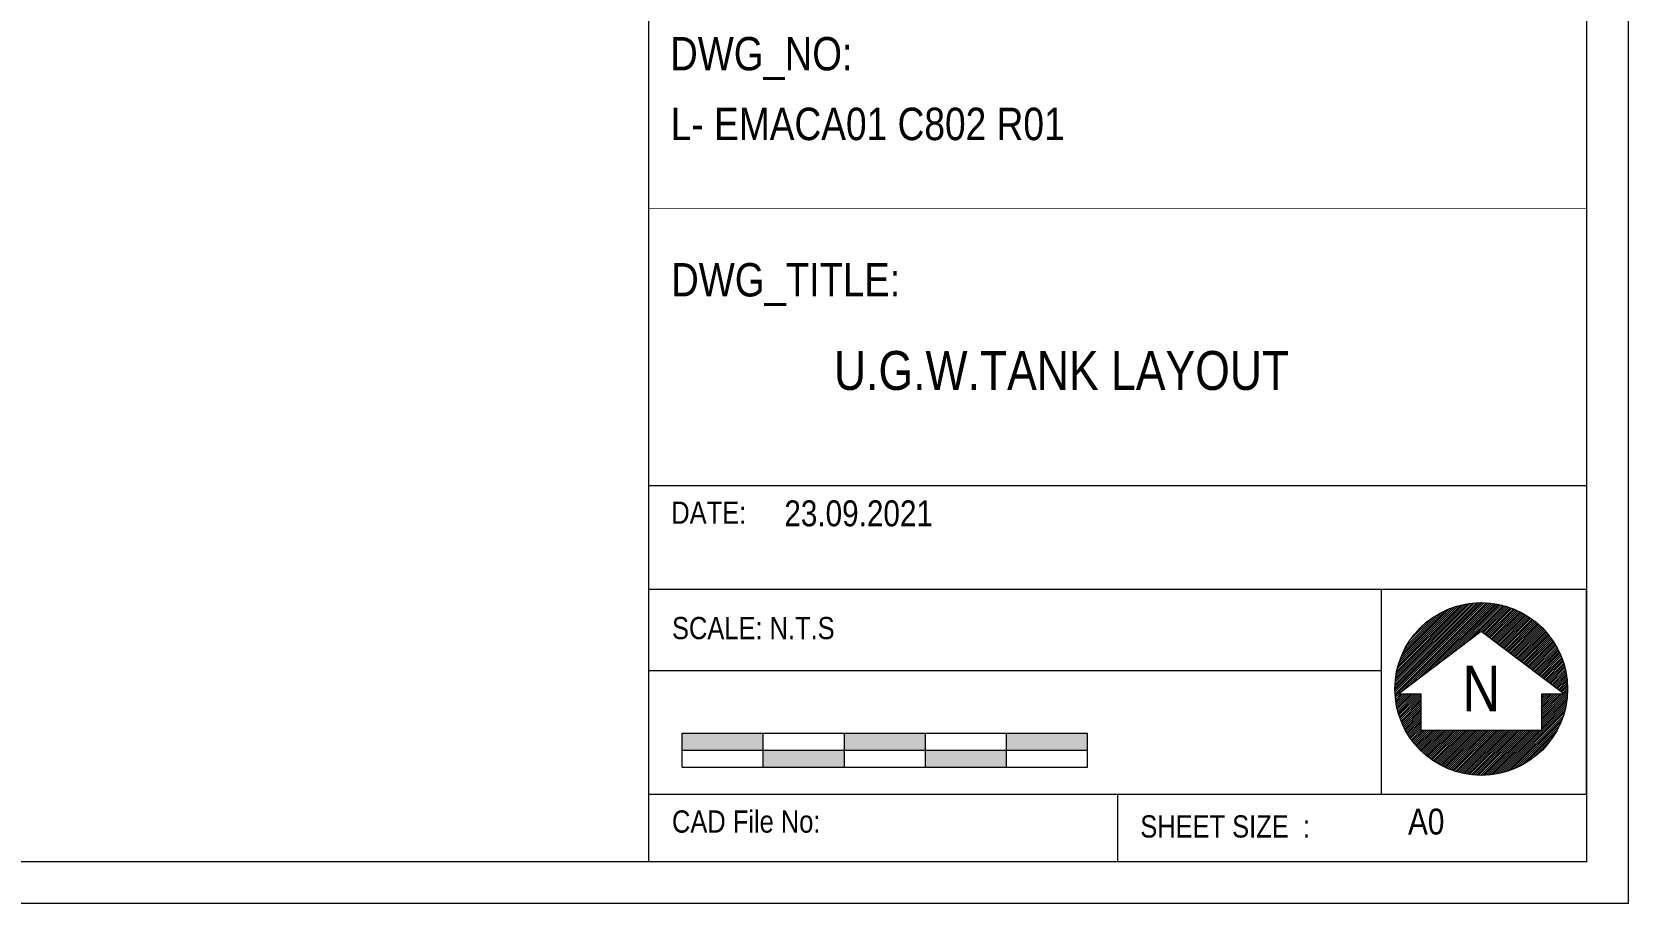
# Model space of a CAD drawing. Header units: millimetres. Extents: x 1112055 to 3390982, y -148532 to 766891.
# Drawn here: x 1786039 to 1795973, y 346431 to 351855 of the extents above; entities that cross this region are included whole.
import ezdxf
from ezdxf.enums import TextEntityAlignment as Align

# ---------------------------------------------------------------- set-up
doc = ezdxf.new("R2010")
doc.units = ezdxf.units.MM
doc.layers.add('B TITLE BLOCK', color=250, linetype='Continuous', lineweight=0)
doc.layers.add('tb text', color=7, linetype='Continuous', lineweight=13)
doc.layers.add('Layer 1', color=7, linetype='Continuous')
doc.styles.add('SWINC', font='swissc.ttf')

msp = doc.modelspace()

# ---------------------------------------------------------------- hatches: boundary and pattern name
at = {"layer": 'Layer 1', "lineweight": 0}
h = msp.add_hatch(dxfattribs=at)
h.set_pattern_fill('ANSI31', color=250, scale=2.686492, style=0)
h.set_pattern_definition([(45, (1764333.821, 344260.2815), (-6.031347, 6.031347), [])])
edge = h.paths.add_edge_path()
edge.add_arc((1795053.9, 347768.8), 537.3, 0, 360)
h.paths.add_polyline_path([(1795053.9, 348126.5), (1795567.2, 347738.1), (1795430, 347738.1), (1795430, 347513.1), (1794677.7, 347513.1), (1794677.7, 347738.1), (1794540.5, 347738.1)], flags=16)
at = {"layer": 'tb text', "lineweight": 0}
for points in [[(1790084.4, 347493.8), (1790084.4, 347388.1), (1790588.3, 347388.1), (1790588.3, 347493.8)], [(1791581.1, 347388.1), (1791596.2, 347388.1), (1791596.2, 347493.8), (1791581.1, 347493.8), (1791092.3, 347493.8), (1791092.3, 347388.1)], [(1792604.2, 347388.1), (1792604.2, 347493.8), (1792100.2, 347493.8), (1792100.2, 347388.1)], [(1791092.3, 347282.4), (1791092.3, 347388.1), (1790588.3, 347388.1), (1790588.3, 347282.4)], [(1791596.2, 347388.1), (1791596.2, 347282.4), (1792100.2, 347282.4), (1792100.2, 347388.1)]]:
    msp.add_hatch(color=256, dxfattribs=at).paths.add_polyline_path(points)

# ---------------------------------------------------------------- linework, layer by layer
at = {"layer": 'B TITLE BLOCK', "color": 250, "lineweight": 0}
for p, q in [((1789874.9, 384070.6), (1789874.9, 346695.2)), ((1795708.9, 349032.8), (1789875.1, 349032.8)), ((1789875, 348389.9), (1795708.9, 348389.9)), ((1794433.3, 347114.4), (1794433.3, 348389.9)), ((1795708.9, 347114.4), (1795708.9, 348389.9)), ((1794433.3, 347881.9), (1789875.3, 347882.3)), ((1789875, 347114.4), (1795708.9, 347114.4)), ((1792791.9, 347114.4), (1792791.9, 346695.2))]:
    msp.add_line(p, q, dxfattribs=at)
at = {"layer": 'B TITLE BLOCK', "color": 1, "const_width": 8.39}
msp.add_lwpolyline([(1739657.8, 384330.6), (1795968.9, 384330.6), (1795968.9, 346435.2), (1739657.8, 346435.2)], close=True, dxfattribs=at)
at = {"layer": 'B TITLE BLOCK', "color": 250, "lineweight": 0}
for points, const_width in [([(1739917.8, 384070.6), (1795708.9, 384070.6), (1795708.9, 346695.2), (1739917.8, 346695.2)], 8.39), ([(1795708.9, 346695.2), (1789874.9, 346695.2), (1789874.9, 357822.7), (1795708.9, 357822.7)], 4.86), ([(1789874.9, 350756.7), (1795708.9, 350756.7), (1795708.9, 346695.2), (1789874.9, 346695.2)], 4.86)]:
    msp.add_lwpolyline(points, close=True, dxfattribs=dict(at, const_width=const_width))
at = {"layer": 'Layer 1', "lineweight": 0}
msp.add_lwpolyline([(1795053.9, 348126.5), (1794540.5, 347738.1), (1794677.7, 347738.1), (1794677.7, 347513.1), (1795430, 347513.1), (1795430, 347738.1), (1795567.2, 347738.1)], close=True, dxfattribs=at)
msp.add_circle((1795053.9, 347768.8), 537.3, dxfattribs=at)
at = {"layer": 'tb text', "lineweight": 0}
for points in [[(1790084.4, 347493.8), (1791581.1, 347493.8), (1792604.2, 347493.8)], [(1790084.4, 347282.4), (1790084.4, 347493.8)], [(1790588.3, 347282.4), (1790588.3, 347493.8)], [(1791092.3, 347282.4), (1791092.3, 347493.8)], [(1791596.2, 347282.4), (1791596.2, 347493.8)], [(1792100.2, 347282.4), (1792100.2, 347493.8)], [(1792604.2, 347282.4), (1792604.2, 347493.8)], [(1790084.4, 347388.1), (1791581.1, 347388.1), (1792604.2, 347388.1)], [(1790084.4, 347282.4), (1791581.1, 347282.4), (1792604.2, 347282.4)]]:
    msp.add_lwpolyline(points, dxfattribs=at)

# ---------------------------------------------------------------- texts
at = {"layer": 'tb text', "lineweight": 0, "style": 'SWINC'}
for s, height, p in [('L- EMACA01 C802 R01', 201.502, (1790012.6, 351182.7)), ('U.G.W.TANK LAYOUT', 241.803, (1791027.6, 349628.9)), ('23.09.2021', 161.19, (1790719.2, 348780.7))]:
    msp.add_text(s, height=height, dxfattribs=at).set_placement(p)
at = {"layer": 'tb text', "color": 7, "lineweight": 0, "style": 'SWINC'}
for s, height, p in [('DATE: ', 138.16, (1790016.1, 348796.4)), ('SCALE: N.T.S', 138.162, (1790020.6, 348078.6)), ('CAD File No:', 138.162, (1790020.4, 346875.3)), ('SHEET SIZE  : ', 138.162, (1792933, 346844.8))]:
    msp.add_text(s, height=height, dxfattribs=at).set_placement(p)
msp.add_text('N', height=285, dxfattribs=at).set_placement((1795054.2, 347771.4), align=Align.MIDDLE_CENTER)
at = {"layer": 'tb text', "lineweight": 0, "insert": (1794598.6, 347024.7), "char_height": 161.19, "width": 6133.953, "attachment_point": 1, "style": 'SWINC'}
msp.add_mtext('A0', dxfattribs=at)
at = {"layer": 'tb text', "color": 7, "lineweight": 0, "style": 'SWINC'}
for tag, p, s, height in [('DWG_NO:', (1790009.4, 351616.6), 'XXX-XXXX-XXX-XXX', 207.259), ('DWG_TITLE:', (1790015.5, 350210.4), '', 207.3)]:
    msp.add_attdef(tag, p, s, height=height, dxfattribs=at)

doc.saveas('drawing.dxf')
